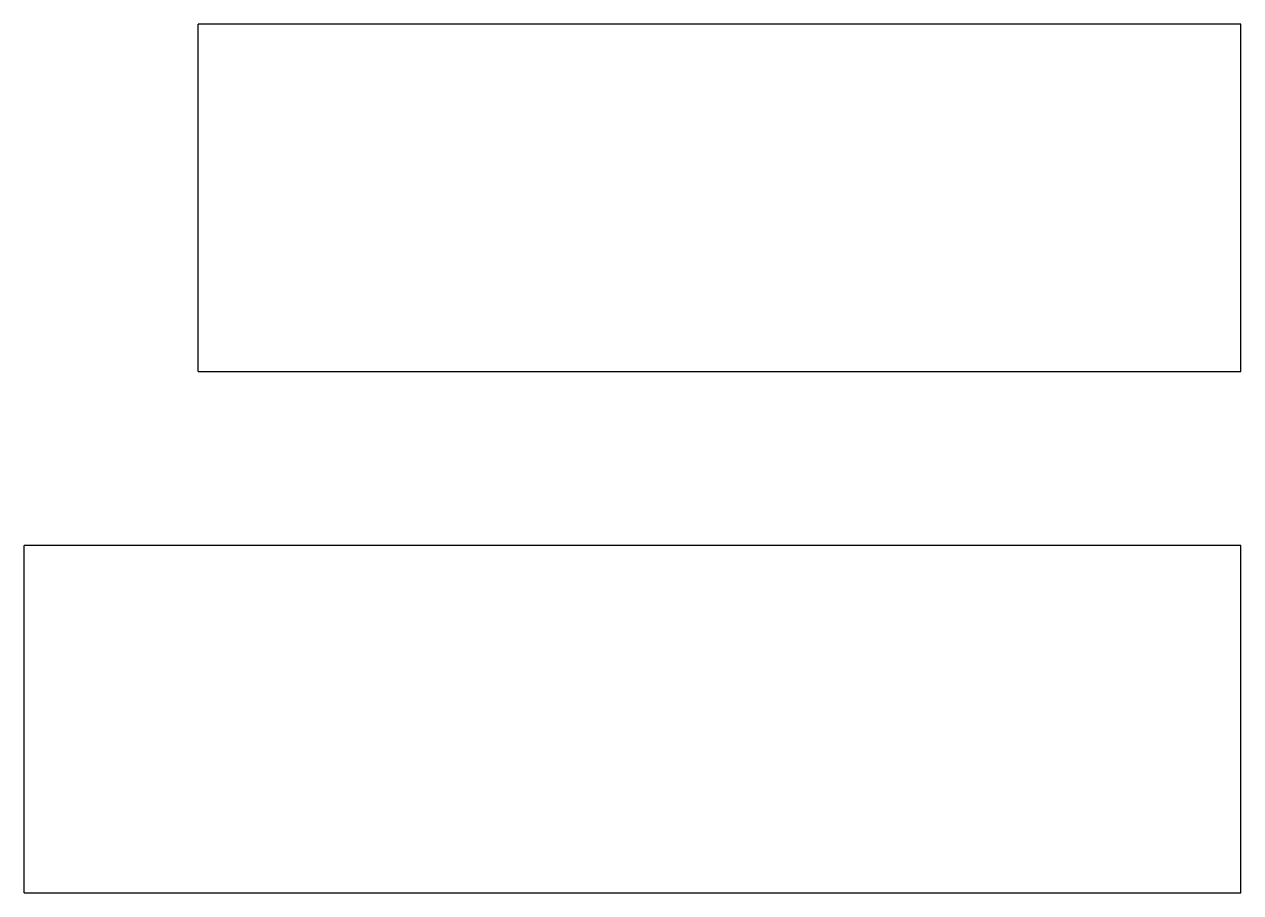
# Model space of a CAD drawing. Header units: millimetres. Extents: x -1265 to 445, y 7 to 290.
# Drawn here: x -1265 to -1195, y 98 to 148 of the extents above.
import ezdxf

# ---------------------------------------------------------------- set-up
doc = ezdxf.new("R2010")
doc.units = ezdxf.units.MM
doc.layers.add('VISIBLE', color=7, linetype='Continuous', lineweight=30)

msp = doc.modelspace()

# ---------------------------------------------------------------- linework, layer by layer
at = {"layer": 'VISIBLE'}
for points in [[(-1255, 128), (-1255, 148)], [(-1195, 148), (-1255, 148)], [(-1195, 128), (-1195, 148)], [(-1255, 128), (-1195, 128)], [(-1195, 118), (-1265, 118)], [(-1265, 98), (-1265, 118)], [(-1195, 98), (-1195, 118)], [(-1265, 98), (-1195, 98)]]:
    msp.add_lwpolyline(points, dxfattribs=at)

doc.saveas('drawing.dxf')
